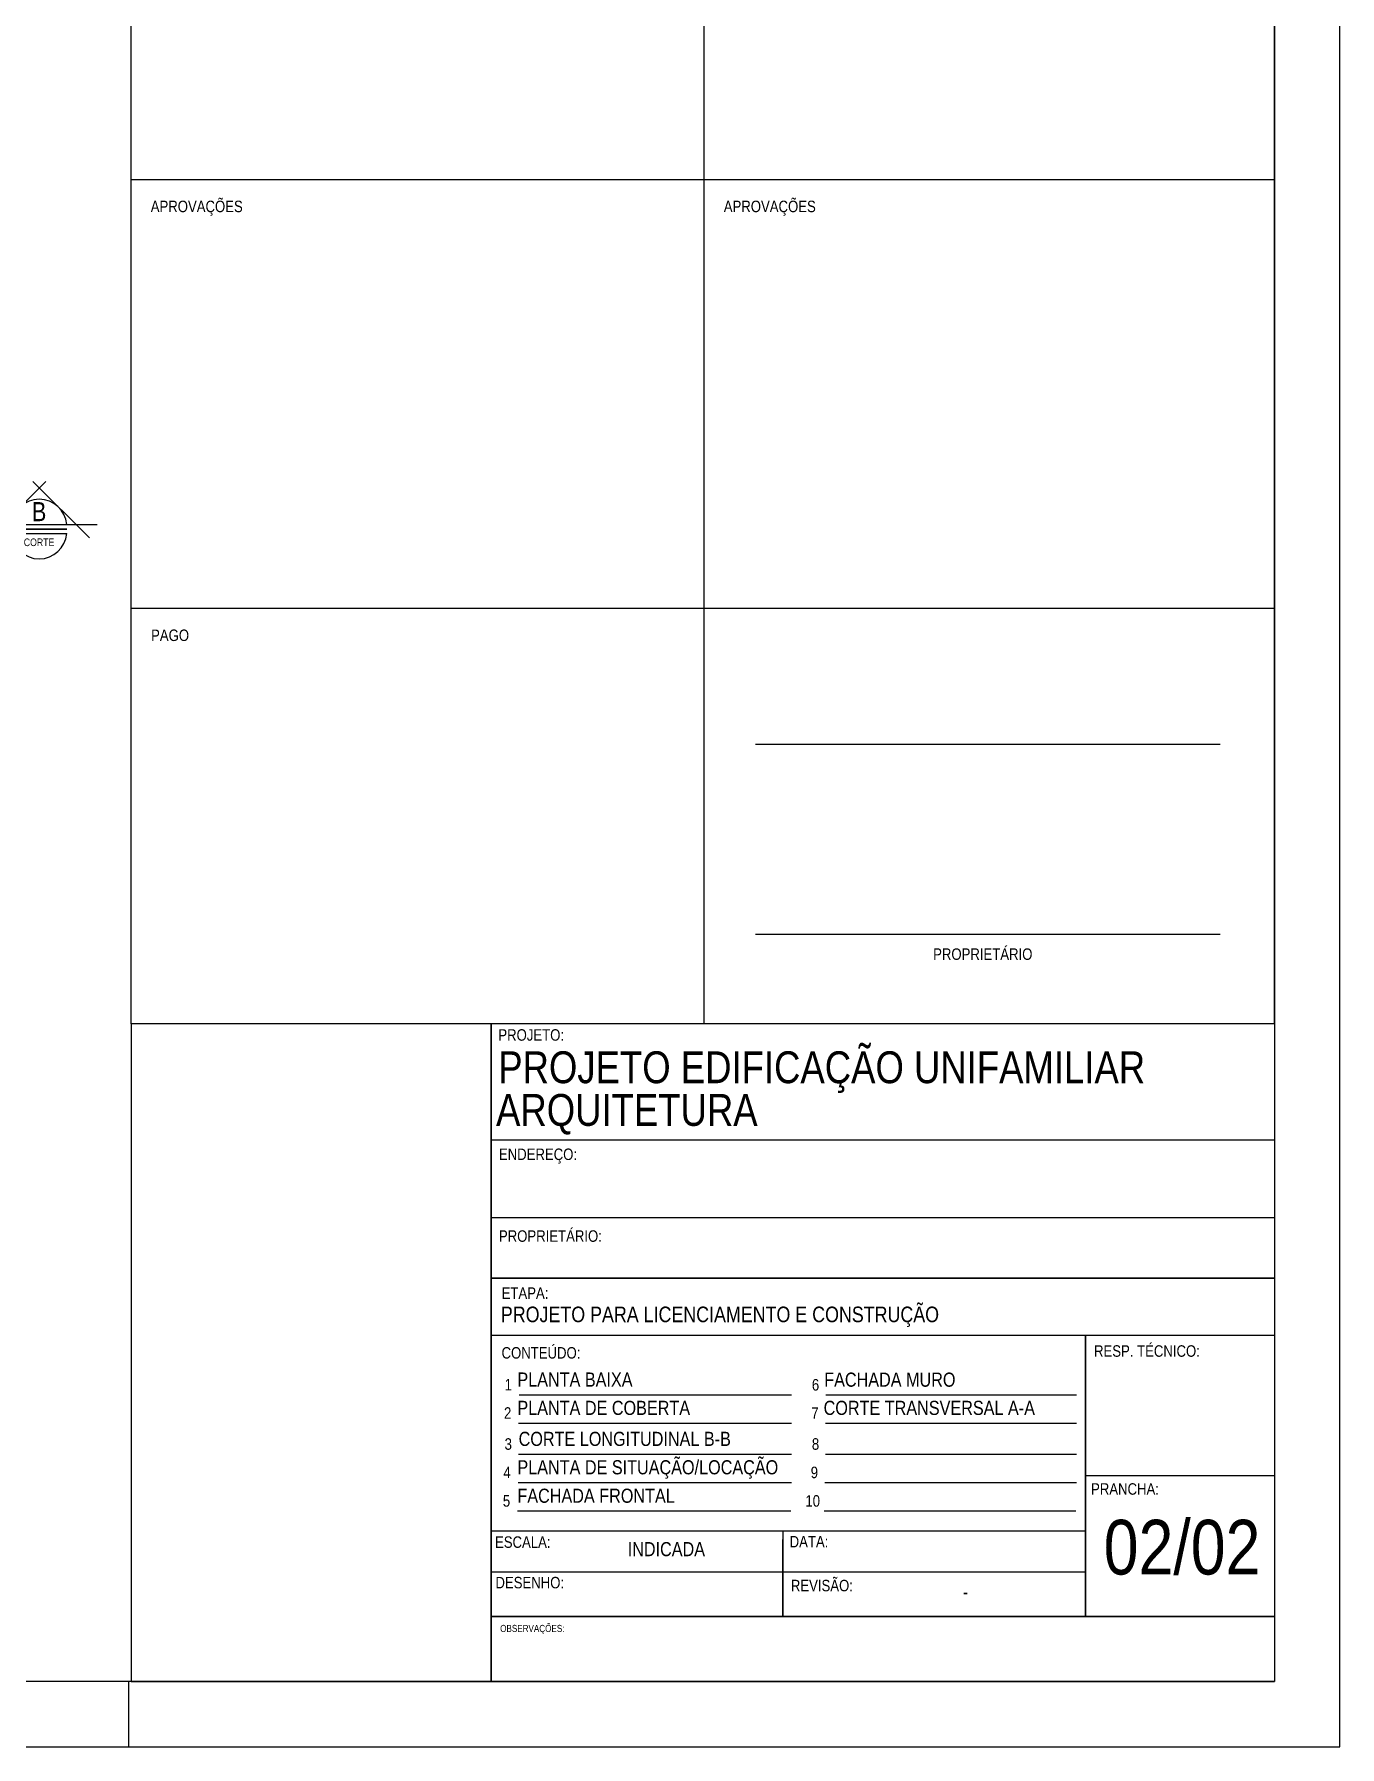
# Model space of a CAD drawing. Header units: millimetres. Extents: x 3955 to 10567, y -112 to 1797.
# Drawn here: x 5289.28 to 5304.27, y 995.98 to 1015.64 of the extents above; entities that cross this region are included whole.
import ezdxf
from ezdxf.enums import TextEntityAlignment as Align

# ---------------------------------------------------------------- set-up
doc = ezdxf.new("R2010")
doc.units = ezdxf.units.MM
doc.header["$LTSCALE"] = 20
doc.linetypes.add('DIVIDE', pattern=[1.25, 0.5, -0.25, 0, -0.25, 0, -0.25])
for name, color, linetype in [('E-Pen-B', 5, 'Continuous'), ('E-pen-y', 2, 'Continuous'), ('E-txt-g', 3, 'Continuous'), ('E-TXT-Y', 2, 'Continuous'), ("LINHA - PROJETU'S", 1, 'Continuous'), ("PRANCHA - PROJETU'S", 7, 'Continuous'), ('TEXTO', 3, 'Continuous')]:
    doc.layers.add(name, color=color, linetype=linetype)
doc.layers.add('E-Pen-G', color=3, linetype='Continuous', lineweight=30)
doc.layers.add('E-Txt-W', color=7, linetype='Continuous', lineweight=20)
doc.styles.add('F2', font='ARIALN.TTF')

# ---------------------------------------------------------------- blocks, each defined once
blk = doc.blocks.new('Ind-cor_Hor')
at = {"layer": 'E-Pen-B', "color": 2}
blk.add_line((-0.35, 0), (0.35, 0), dxfattribs=at)
at = {"layer": 'E-Pen-G', "color": 7}
blk.add_line((-0.35, -0.058), (0.35, -0.058), dxfattribs=at)
blk.add_arc((0, -0.029), 0.351, 184.7802, 355.2198, dxfattribs=at)
at = {"layer": 'E-pen-y', "color": 2}
for p, q in [((-0.639, -0.114), (0.082, 0.607)), ((0.639, -0.114), (-0.082, 0.607)), ((-0.714, 0.058), (0.74, 0.058))]:
    blk.add_line(p, q, dxfattribs=at)
blk.add_arc((0, 0.029), 0.351, 4.7802, 175.2198, dxfattribs=at)
at = {"layer": 'E-Txt-W', "color": 2, "style": 'F2'}
blk.add_attdef('CORTE', text='', height=0.23, dxfattribs=at).set_placement((-0.001, 0.1), align=Align.CENTER)
at = {"layer": 'E-Txt-W', "color": 7, "style": 'F2'}
blk.add_attdef('PRANCHA', text='', height=0.075, dxfattribs=at).set_placement((-0.001, -0.179), align=Align.CENTER)

msp = doc.modelspace()

# ---------------------------------------------------------------- linework, layer by layer
at = {"color": 2}
for p, q in [((5303.518, 1004.279), (5303.518, 1018.894)), ((5290.393, 1004.279), (5290.393, 1013.972)), ((5290.393, 1004.279), (5290.393, 996.73)), ((5290.363, 996.73), (5290.363, 995.98)), ((5290.363, 996.73), (5290.363, 995.98))]:
    msp.add_line(p, q, dxfattribs=at)
at = {"color": 2, "linetype": 'DIVIDE'}
msp.add_line((5289.654, 1009.962), (5259.165, 1009.962), dxfattribs=at)
at = {"color": 2}
msp.add_lwpolyline([(5238.391, 995.98), (5304.268, 995.98), (5304.268, 1040.53), (5238.391, 1040.53)], close=True, dxfattribs=at)
at = {"color": 1}
msp.add_lwpolyline([(5240.266, 1039.78), (5303.518, 1039.78), (5303.518, 996.73), (5240.266, 996.73)], close=True, dxfattribs=at)
at = {"color": 2}
msp.add_lwpolyline([(5290.393, 1004.279), (5290.393, 1018.987), (5303.518, 1018.987)], dxfattribs=at)
at = {"color": 7}
for points in [[(5296.97, 1004.279), (5296.97, 1018.987)], [(5303.518, 1013.972), (5290.393, 1013.972)], [(5303.518, 1009.049), (5290.393, 1009.049)]]:
    msp.add_lwpolyline(points, dxfattribs=at)
at = {"layer": 'E-txt-g', "color": 7}
for p, q in [((5302.894, 1007.489), (5297.561, 1007.489)), ((5302.894, 1005.307), (5297.561, 1005.307))]:
    msp.add_line(p, q, dxfattribs=at)
at = {"layer": "LINHA - PROJETU'S", "color": 1}
for p, q in [((5303.518, 1004.279), (5290.393, 1004.279)), ((5294.527, 1004.279), (5294.527, 996.73)), ((5294.527, 996.73), (5294.527, 1004.279)), ((5303.518, 1004.279), (5303.518, 996.73)), ((5294.527, 1002.95), (5303.518, 1002.95)), ((5294.527, 1002.95), (5303.518, 1002.95)), ((5294.527, 1002.056), (5303.518, 1002.056)), ((5294.527, 1001.362), (5303.518, 1001.362)), ((5303.518, 1001.362), (5294.527, 1001.362)), ((5294.527, 1001.362), (5303.518, 1001.362)), ((5294.527, 1001.362), (5303.518, 1001.362)), ((5294.527, 1001.362), (5303.518, 1001.362)), ((5294.527, 1000.704), (5303.518, 1000.704)), ((5301.35, 1000.704), (5301.35, 997.484)), ((5301.35, 999.094), (5303.518, 999.094)), ((5301.35, 998.647), (5301.35, 997.484)), ((5301.35, 998.647), (5301.35, 998.134)), ((5301.35, 998.455), (5294.527, 998.455)), ((5297.876, 998.455), (5297.876, 997.476)), ((5294.527, 997.988), (5301.35, 997.988)), ((5297.876, 997.476), (5297.876, 997.988)), ((5297.876, 997.476), (5294.527, 997.476)), ((5303.518, 997.476), (5294.527, 997.476)), ((5301.196, 997.476), (5297.876, 997.476)), ((5290.393, 996.73), (5303.518, 996.73)), ((5290.393, 996.73), (5303.518, 996.73)), ((5290.393, 996.73), (5303.518, 996.73))]:
    msp.add_line(p, q, dxfattribs=at)
msp.add_lwpolyline([(5303.518, 1004.279), (5290.393, 1004.279), (5290.393, 996.73)], dxfattribs=at)
msp.add_lwpolyline([(5303.518, 1004.279), (5290.393, 1004.279), (5290.393, 996.73)], dxfattribs=at)
at = {"layer": "PRANCHA - PROJETU'S", "color": 1}
for p, q in [((5294.527, 998.437), (5294.527, 1004.279)), ((5301.35, 997.484), (5301.35, 1000.704)), ((5294.527, 996.73), (5294.527, 998.437)), ((5301.35, 998.437), (5301.35, 998.439)), ((5294.527, 997.988), (5301.196, 997.988)), ((5297.876, 997.476), (5297.876, 997.988)), ((5294.527, 997.476), (5303.518, 997.476)), ((5294.527, 997.476), (5301.196, 997.476))]:
    msp.add_line(p, q, dxfattribs=at)
at = {"layer": "PRANCHA - PROJETU'S", "color": 6}
for p, q in [((5294.849, 1000.02), (5297.974, 1000.02)), ((5298.37, 1000.02), (5300.807, 1000.02)), ((5298.37, 1000.02), (5301.244, 1000.02)), ((5294.842, 999.696), (5297.974, 999.696)), ((5298.364, 999.696), (5301.244, 999.696)), ((5294.842, 999.34), (5297.974, 999.34)), ((5298.364, 999.34), (5301.244, 999.34)), ((5294.835, 999.014), (5297.974, 999.014)), ((5294.835, 999.014), (5297.974, 999.014)), ((5298.357, 999.013), (5301.244, 999.013)), ((5298.357, 999.013), (5301.244, 999.013)), ((5294.828, 998.687), (5297.967, 998.687)), ((5294.828, 998.687), (5297.967, 998.687)), ((5298.35, 998.687), (5301.237, 998.687)), ((5298.35, 998.687), (5301.237, 998.687))]:
    msp.add_line(p, q, dxfattribs=at)
at = {"layer": "PRANCHA - PROJETU'S"}
for p, q in [((5291.719, 996.73), (5303.518, 996.73)), ((5295.164, 996.73), (5303.274, 996.73)), ((5295.164, 996.73), (5303.518, 996.73))]:
    msp.add_line(p, q, dxfattribs=at)
at = {"layer": 'TEXTO', "color": 3}
msp.add_line((5297.876, 997.988), (5297.876, 998.358), dxfattribs=at)

# ---------------------------------------------------------------- block references
ref = msp.add_blockref('Ind-cor_Hor', (5289.339, 1009.962), dxfattribs=dict(xscale=0.9008534374780003, yscale=0.9008534374780003, zscale=0.9008534374780003))
ref.add_attrib('CORTE', 'B', dxfattribs={"layer": 'E-Txt-W', "height": 0.219, "style": 'F2'}).set_placement((5289.337, 1010.052), align=Align.CENTER)
ref.add_attrib('PRANCHA', 'CORTE', dxfattribs={"layer": 'E-Txt-W', "height": 0.0875, "style": 'F2'}).set_placement((5289.337, 1009.766), align=Align.CENTER)

# ---------------------------------------------------------------- texts
at = {"layer": 'E-TXT-Y', "style": 'F2'}
for s, p in [('PROJETO EDIFICAÇÃO UNIFAMILIAR', (5294.608, 1003.599)), ('ARQUITETURA', (5294.583, 1003.109))]:
    msp.add_text(s, height=0.36579, dxfattribs=at).set_placement(p)
at = {"layer": "PRANCHA - PROJETU'S", "color": 2, "style": 'F2'}
for s, height, p in [('PLANTA BAIXA', 0.16221, (5294.828, 1000.115)), ('FACHADA MURO', 0.16221, (5298.35, 1000.114)), ('PLANTA DE COBERTA', 0.16221, (5294.828, 999.79)), ('CORTE TRANSVERSAL A-A', 0.16221, (5298.343, 999.79)), ('CORTE LONGITUDINAL B-B', 0.16221, (5294.842, 999.434)), ('PLANTA DE SITUAÇÃO/LOCAÇÃO', 0.16221, (5294.828, 999.108)), ('FACHADA FRONTAL', 0.16221, (5294.828, 998.781)), ('02/02', 0.6275, (5301.558, 997.958)), ('INDICADA', 0.1622, (5296.094, 998.168)), ('-', 0.162, (5299.941, 997.677))]:
    msp.add_text(s, height=height, dxfattribs=at).set_placement(p)
at = {"layer": "PRANCHA - PROJETU'S", "style": 'F2'}
msp.add_text('OBSERVAÇÕES:', height=0.0811, dxfattribs=at).set_placement((5294.63, 997.298))
at = {"layer": 'TEXTO', "color": 7, "style": 'F2'}
for s, height, p in [('APROVAÇÕES', 0.1317, (5291.147, 1013.664)), ('APROVAÇÕES', 0.1317, (5297.725, 1013.664)), ('PAGO', 0.1317, (5290.841, 1008.742)), ('PROPRIETÁRIO', 0.13168, (5300.17, 1005.097))]:
    msp.add_text(s, height=height, dxfattribs=at).set_placement(p, align=Align.MIDDLE)
at = {"layer": 'TEXTO', "color": 3, "style": 'F2'}
for s, height, p in [('PROJETO:', 0.1317, (5294.609, 1004.087)), ('ENDEREÇO:', 0.1317, (5294.616, 1002.717)), ('PROPRIETÁRIO:', 0.13168, (5294.616, 1001.778)), ('ETAPA:', 0.1317, (5294.647, 1001.123)), ('CONTEÚDO:', 0.1317, (5294.646, 1000.437)), ('RESP. TÉCNICO:', 0.13168, (5301.447, 1000.458)), ('1', 0.132, (5294.681, 1000.071)), ('6', 0.132, (5298.208, 1000.07)), ('2', 0.132, (5294.674, 999.746)), ('7', 0.132, (5298.202, 999.746)), ('3', 0.132, (5294.681, 999.39)), ('8', 0.132, (5298.208, 999.39)), ('4', 0.132, (5294.667, 999.064)), ('9', 0.132, (5298.195, 999.064)), ('PRANCHA:', 0.1317, (5301.413, 998.874)), ('5', 0.132, (5294.661, 998.737)), ('10', 0.1317, (5298.134, 998.737)), ('ESCALA:', 0.1317, (5294.571, 998.264)), ('DATA:', 0.1317, (5297.953, 998.269)), ('DESENHO:', 0.1317, (5294.576, 997.799)), ('REVISÃO:', 0.1317, (5297.967, 997.765))]:
    msp.add_text(s, height=height, dxfattribs=at).set_placement(p)
at = {"layer": 'TEXTO', "color": 2, "style": 'F2'}
msp.add_text('PROJETO PARA LICENCIAMENTO E CONSTRUÇÃO', height=0.17883, dxfattribs=at).set_placement((5294.638, 1000.855))

doc.saveas('drawing.dxf')
